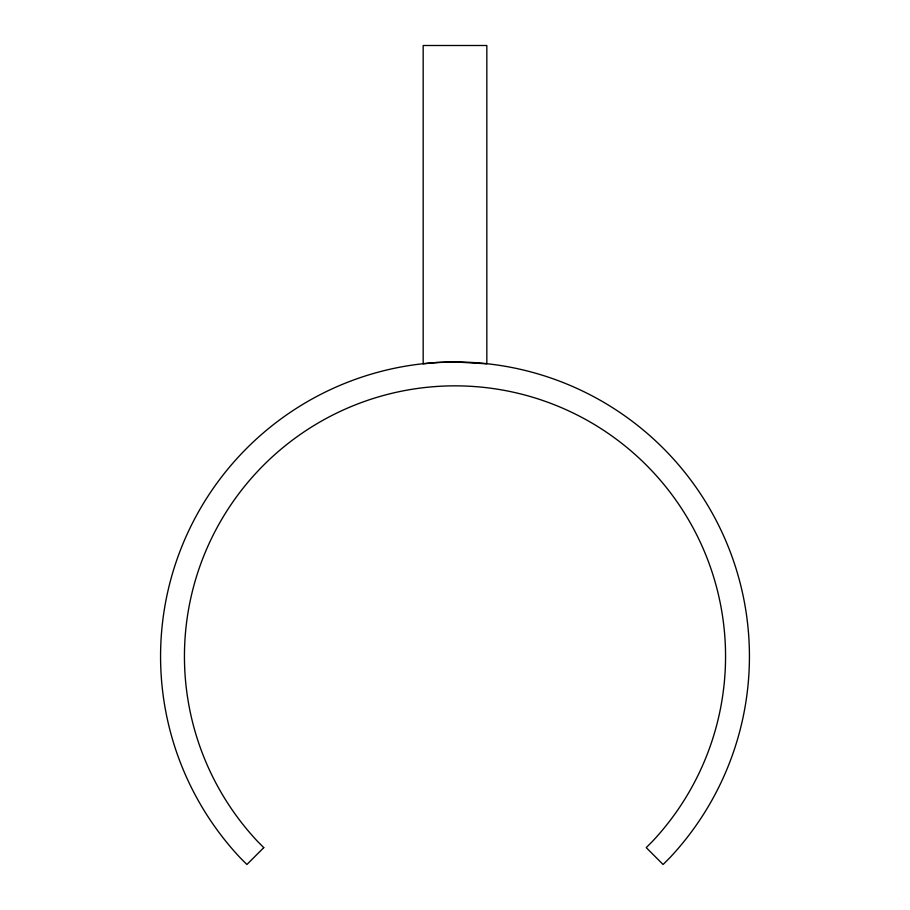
<?xml version="1.0" encoding="UTF-8"?>
<svg xmlns="http://www.w3.org/2000/svg" width="910" height="910" viewBox="0 0 910 910"><rect width="100%" height="100%" fill="white"/><g stroke="black" fill="none" stroke-linecap="round" stroke-linejoin="round"><path stroke-width="1.36" d="M263.775 847.631L246.906 864.5L240.365 857.959A294.442 294.442 0 0 1 248.999 446.036A294.442 294.442 0 0 1 661.001 446.036A294.442 294.442 0 0 1 669.635 857.959L663.094 864.5L646.225 847.631L652.231 841.613A270.566 270.566 0 0 0 644.303 463.099A270.566 270.566 0 0 0 265.697 463.099A270.566 270.566 0 0 0 257.769 841.613L263.775 847.631M436.516 362.544L423.173 363.807L423.173 45.5L486.827 45.5L486.827 363.807L455 361.964L436.516 362.544"/></g></svg>
